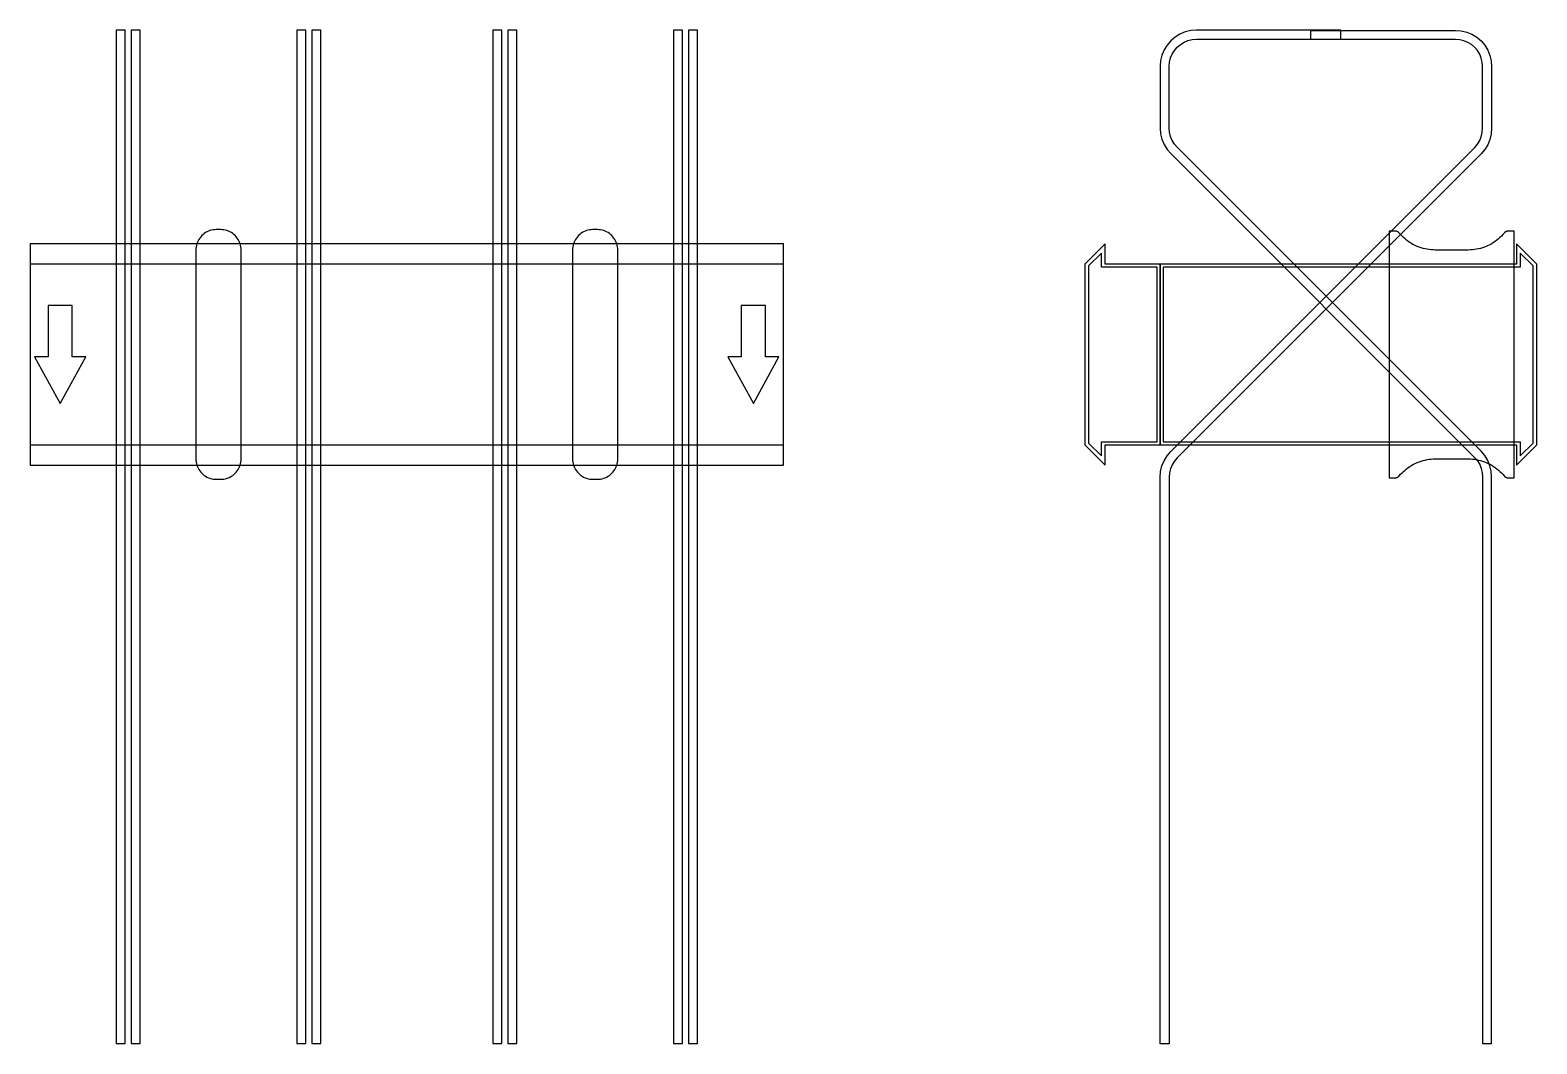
# Model space of a CAD drawing. Extents: x 0 to 1000, y -457 to 215.
import ezdxf

# ---------------------------------------------------------------- set-up
doc = ezdxf.new("R2010")
doc.units = 0
doc.layers.add('Halfen', color=7, linetype='CONTINUOUS')

msp = doc.modelspace()

# ---------------------------------------------------------------- linework, layer by layer
at = {"layer": 'Halfen', "color": 7}
for points in [[(63, -457.177), (63, 215.147), (57, 215.147), (57, -457.177)], [(73, -457.177), (73, 215.147), (67, 215.147), (67, -457.177)], [(183, -457.177), (183, 215.147), (177, 215.147), (177, -457.177)], [(193, -457.177), (193, 215.147), (187, 215.147), (187, -457.177)], [(313, -457.177), (313, 215.147), (307, 215.147), (307, -457.177)], [(323, -457.177), (323, 215.147), (317, 215.147), (317, -457.177)], [(433, -457.177), (433, 215.147), (427, 215.147), (427, -457.177)], [(443, -457.177), (443, 215.147), (437, 215.147), (437, -457.177)], [(970, -457.177), (970, -81.213), (969.705, -77.459), (968.825, -73.797), (967.384, -70.317), (965.416, -67.106), (962.971, -64.243), (761.272, 137.456), (759.438, 139.604), (757.962, 142.012), (756.881, 144.621), (756.222, 147.368), (756, 150.184), (756, 191.147), (756.222, 193.963), (756.881, 196.71), (757.962, 199.319), (759.438, 201.728), (761.272, 203.875), (763.42, 205.71), (765.828, 207.186), (768.438, 208.266), (771.184, 208.926), (774, 209.147), (870, 209.147), (870, 215.147), (774, 215.147), (770.246, 214.852), (766.584, 213.973), (763.104, 212.532), (759.893, 210.564), (757.029, 208.118), (754.584, 205.254), (752.616, 202.043), (751.175, 198.564), (750.295, 194.902), (750, 191.147), (750, 150.184), (750.295, 146.429), (751.175, 142.767), (752.616, 139.288), (754.584, 136.077), (757.029, 133.213), (958.728, -68.485), (960.562, -70.633), (962.038, -73.041), (963.119, -75.651), (963.778, -78.397), (964, -81.213), (964, -457.177)], [(750, -457.324), (750, -81.361), (750.295, -77.606), (751.175, -73.944), (752.616, -70.465), (754.584, -67.254), (757.029, -64.39), (958.728, 137.308), (960.562, 139.456), (962.038, 141.865), (963.119, 144.474), (963.778, 147.221), (964, 150.036), (964, 191), (963.778, 193.816), (963.119, 196.562), (962.038, 199.172), (960.562, 201.58), (958.728, 203.728), (956.58, 205.562), (954.172, 207.038), (951.562, 208.119), (948.816, 208.778), (946, 209), (850, 209), (850, 215), (946, 215), (949.754, 214.705), (953.416, 213.825), (956.896, 212.384), (960.107, 210.416), (962.971, 207.971), (965.416, 205.107), (967.384, 201.896), (968.825, 198.416), (969.705, 194.754), (970, 191), (970, 150.036), (969.705, 146.282), (968.825, 142.62), (967.384, 139.141), (965.416, 135.929), (962.971, 133.066), (761.272, -68.633), (759.438, -70.78), (757.962, -73.189), (756.881, -75.798), (756.222, -78.545), (756, -81.361), (756, -457.324)], [(140, -69.3), (140, -56.8), (140, 69.3), (139.958, 70.359), (139.834, 71.412), (139.627, 72.452), (139.339, 73.472), (138.972, 74.466), (138.529, 75.429), (138.011, 76.354), (137.422, 77.235), (136.765, 78.068), (136.046, 78.846), (135.268, 79.565), (134.435, 80.222), (133.554, 80.811), (132.629, 81.329), (131.666, 81.772), (130.672, 82.139), (129.652, 82.427), (128.612, 82.634), (127.559, 82.758), (126.5, 82.8), (123.5, 82.8), (122.441, 82.758), (121.388, 82.634), (120.348, 82.427), (119.328, 82.139), (118.334, 81.772), (117.371, 81.329), (116.446, 80.811), (115.565, 80.222), (114.732, 79.565), (113.954, 78.846), (113.235, 78.068), (112.578, 77.235), (111.989, 76.354), (111.471, 75.429), (111.028, 74.466), (110.661, 73.472), (110.373, 72.452), (110.166, 71.412), (110.042, 70.359), (110, 69.3), (110, -56.8), (110, -69.3), (110.042, -70.359), (110.166, -71.412), (110.373, -72.452), (110.661, -73.472), (111.028, -74.466), (111.471, -75.429), (111.989, -76.354), (112.578, -77.235), (113.235, -78.068), (113.954, -78.846), (114.732, -79.565), (115.565, -80.222), (116.446, -80.811), (117.371, -81.329), (118.334, -81.772), (119.328, -82.139), (120.348, -82.427), (121.388, -82.634), (122.441, -82.758), (123.5, -82.8), (126.5, -82.8), (127.559, -82.758), (128.612, -82.634), (129.652, -82.427), (130.672, -82.139), (131.666, -81.772), (132.629, -81.329), (133.554, -80.811), (134.435, -80.222), (135.268, -79.565), (136.046, -78.846), (136.765, -78.068), (137.422, -77.235), (138.011, -76.354), (138.529, -75.429), (138.972, -74.466), (139.339, -73.472), (139.627, -72.452), (139.834, -71.412), (139.958, -70.359), (140, -69.3)], [(390, -69.3), (390, -56.8), (390, 69.3), (389.958, 70.359), (389.834, 71.412), (389.627, 72.452), (389.339, 73.472), (388.972, 74.466), (388.529, 75.429), (388.011, 76.354), (387.422, 77.235), (386.765, 78.068), (386.046, 78.846), (385.268, 79.565), (384.435, 80.222), (383.554, 80.811), (382.629, 81.329), (381.666, 81.772), (380.672, 82.139), (379.652, 82.427), (378.612, 82.634), (377.559, 82.758), (376.5, 82.8), (373.5, 82.8), (372.441, 82.758), (371.388, 82.634), (370.348, 82.427), (369.328, 82.139), (368.334, 81.772), (367.371, 81.329), (366.446, 80.811), (365.565, 80.222), (364.732, 79.565), (363.954, 78.846), (363.235, 78.068), (362.578, 77.235), (361.989, 76.354), (361.471, 75.429), (361.028, 74.466), (360.661, 73.472), (360.373, 72.452), (360.166, 71.412), (360.042, 70.359), (360, 69.3), (360, -56.8), (360, -69.3), (360.042, -70.359), (360.166, -71.412), (360.373, -72.452), (360.661, -73.472), (361.028, -74.466), (361.471, -75.429), (361.989, -76.354), (362.578, -77.235), (363.235, -78.068), (363.954, -78.846), (364.732, -79.565), (365.565, -80.222), (366.446, -80.811), (367.371, -81.329), (368.334, -81.772), (369.328, -82.139), (370.348, -82.427), (371.388, -82.634), (372.441, -82.758), (373.5, -82.8), (376.5, -82.8), (377.559, -82.758), (378.612, -82.634), (379.652, -82.427), (380.672, -82.139), (381.666, -81.772), (382.629, -81.329), (383.554, -80.811), (384.435, -80.222), (385.268, -79.565), (386.046, -78.846), (386.765, -78.068), (387.422, -77.235), (388.011, -76.354), (388.529, -75.429), (388.972, -74.466), (389.339, -73.472), (389.627, -72.452), (389.834, -71.412), (389.958, -70.359), (390, -69.3)], [(985, -81.8), (985, 81.8), (981, 81.8), (980.846, 81.797), (980.691, 81.786), (980.538, 81.769), (980.385, 81.746), (980.234, 81.715), (980.084, 81.678), (979.936, 81.634), (979.789, 81.584), (979.646, 81.527), (979.505, 81.464), (979.366, 81.395), (979.231, 81.32), (979.1, 81.239), (978.972, 81.153), (978.848, 81.06), (978.728, 80.963), (978.613, 80.86), (978.502, 80.752), (978.397, 80.639), (978.296, 80.522), (977.41, 79.491), (976.479, 78.5), (975.505, 77.551), (974.491, 76.646), (973.437, 75.787), (972.347, 74.975), (971.222, 74.211), (970.064, 73.499), (968.876, 72.838), (967.66, 72.23), (966.418, 71.676), (965.153, 71.178), (963.867, 70.736), (962.563, 70.351), (961.243, 70.024), (959.911, 69.756), (958.567, 69.547), (957.216, 69.397), (955.859, 69.307), (954.5, 69.277), (932.5, 69.277), (931.141, 69.307), (929.784, 69.397), (928.433, 69.547), (927.089, 69.756), (925.757, 70.024), (924.437, 70.351), (923.133, 70.736), (921.847, 71.178), (920.582, 71.676), (919.34, 72.23), (918.124, 72.838), (916.936, 73.499), (915.778, 74.211), (914.653, 74.975), (913.563, 75.787), (912.509, 76.646), (911.495, 77.551), (910.521, 78.5), (909.59, 79.491), (908.704, 80.522), (908.603, 80.639), (908.498, 80.752), (908.387, 80.86), (908.272, 80.963), (908.152, 81.06), (908.028, 81.153), (907.9, 81.239), (907.769, 81.32), (907.634, 81.395), (907.495, 81.464), (907.354, 81.527), (907.211, 81.584), (907.064, 81.634), (906.916, 81.678), (906.766, 81.715), (906.615, 81.746), (906.462, 81.769), (906.309, 81.786), (906.154, 81.797), (906, 81.8), (902, 81.8), (902, -81.8), (906, -81.8), (906.154, -81.797), (906.309, -81.786), (906.462, -81.769), (906.615, -81.746), (906.766, -81.715), (906.916, -81.678), (907.064, -81.634), (907.211, -81.584), (907.354, -81.527), (907.495, -81.464), (907.634, -81.395), (907.769, -81.32), (907.9, -81.239), (908.028, -81.153), (908.152, -81.06), (908.272, -80.963), (908.387, -80.86), (908.498, -80.752), (908.603, -80.639), (908.704, -80.522), (909.59, -79.491), (910.521, -78.5), (911.495, -77.551), (912.509, -76.646), (913.563, -75.787), (914.653, -74.975), (915.778, -74.211), (916.936, -73.499), (918.124, -72.838), (919.34, -72.23), (920.582, -71.676), (921.847, -71.178), (923.133, -70.736), (924.437, -70.351), (925.757, -70.024), (927.089, -69.756), (928.433, -69.547), (929.784, -69.397), (931.141, -69.307), (932.5, -69.277), (954.5, -69.277), (955.859, -69.307), (957.216, -69.397), (958.567, -69.547), (959.911, -69.756), (961.243, -70.024), (962.563, -70.351), (963.867, -70.736), (965.153, -71.178), (966.418, -71.676), (967.66, -72.23), (968.876, -72.838), (970.064, -73.499), (971.222, -74.211), (972.347, -74.975), (973.437, -75.787), (974.491, -76.646), (975.505, -77.551), (976.479, -78.5), (977.41, -79.491), (978.296, -80.522), (978.397, -80.639), (978.502, -80.752), (978.613, -80.86), (978.728, -80.963), (978.848, -81.06), (978.972, -81.153), (979.1, -81.239), (979.231, -81.32), (979.366, -81.395), (979.505, -81.464), (979.646, -81.527), (979.789, -81.584), (979.936, -81.634), (980.084, -81.678), (980.234, -81.715), (980.385, -81.746), (980.538, -81.769), (980.691, -81.786), (980.846, -81.797), (981, -81.8)], [(0, -73.5), (500, -73.5), (500, 73.5), (0, 73.5)], [(750, -60), (750, 60), (713.5, 60), (713.5, 73.5), (700, 60), (700, -60), (713.5, -73.5), (713.5, -60)], [(1000, -60), (1000, 60), (986.5, 73.5), (986.5, 60), (750, 60), (750, -60), (986.5, -60), (986.5, -73.5)], [(0, -60), (500, -60), (500, 60), (0, 60)], [(748, -58), (748, 58), (711, 58), (711, 67.25), (702.5, 58.75), (702.5, -58.75), (711, -67.25), (711, -58)], [(997.5, -58.75), (997.5, 58.75), (989, 67.25), (989, 58), (752, 58), (752, -58), (989, -58), (989, -67.25)], [(20, -32.5), (37, -1.5), (28, -1.5), (28, 32.5), (12, 32.5), (12, -1.5), (3, -1.5)], [(480, -32.5), (497, -1.5), (488, -1.5), (488, 32.5), (472, 32.5), (472, -1.5), (463, -1.5)]]:
    msp.add_lwpolyline(points, close=True, dxfattribs=at)

doc.saveas('drawing.dxf')
